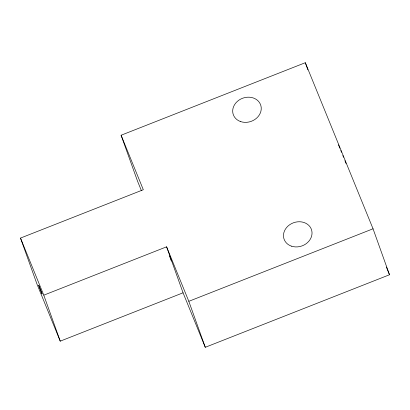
<?xml version="1.0" encoding="UTF-8"?>
<svg xmlns="http://www.w3.org/2000/svg" width="410" height="410" viewBox="0 0 410 410"><rect width="100%" height="100%" fill="white"/><g stroke="black" fill="none" stroke-linecap="round" stroke-linejoin="round"><path stroke-width="0.61" d="M141.414 190.676L137.55 181.194L121.093 135.233L305.317 62.704L373.044 228.79L389.5 274.761L205.277 347.296L183.06 292.807L166.598 246.82L43.783 295.174L60.244 341.161L183.06 292.807M60.244 341.161L36.967 284.063L20.5 238.082L143.315 189.727L121.093 135.233M205.277 347.296L188.82 301.319L373.044 228.79M386.353 267.053L389.5 274.761M166.598 246.82L188.82 301.319M20.5 238.082L43.783 295.174M305.317 62.704L307.879 69.869M338.44 144.843A33.005 0.641 68.5 0 1 338.988 146.155M339.198 146.652A33.005 0.641 68.5 0 1 339.854 148.23M340.792 150.506A33.005 0.641 68.5 0 1 341.53 152.31M342.847 155.554A33.005 0.641 68.5 0 1 343.534 157.266M344.907 160.679A33.005 0.641 68.5 0 1 346.025 163.493M169.474 256.03A27.721 0.538 68.5 0 1 170.094 257.68M170.314 258.269A27.721 0.538 68.5 0 1 171.329 261.001M38.704 285.35L42.061 293.878L38.704 285.35M291.495 246.174A14.519 12.331 -19.7 0 0 312.005 232.157A14.519 12.331 -19.7 0 0 289.757 224.685A14.519 12.331 -19.7 0 0 291.495 246.174M240.706 121.611A14.519 12.331 -19.7 0 0 261.221 107.594A14.519 12.331 -19.7 0 0 238.974 100.122A14.519 12.331 -19.7 0 0 240.706 121.611"/></g></svg>
